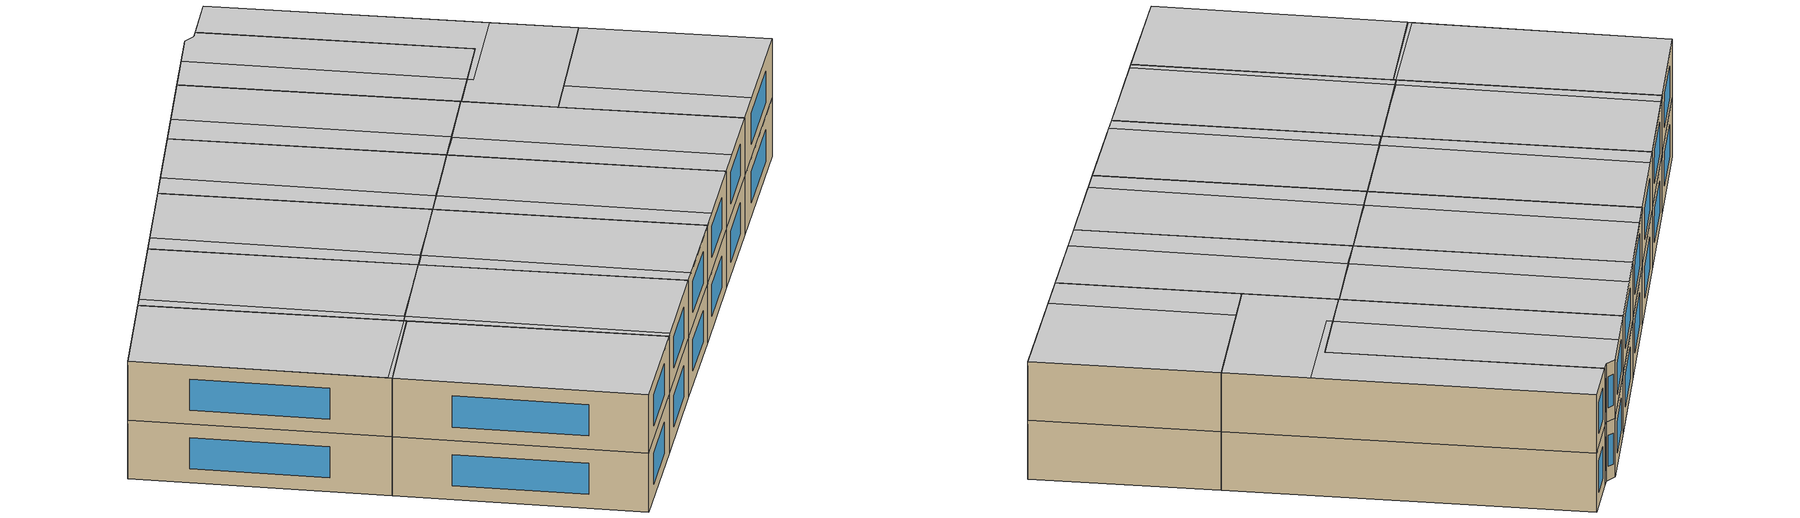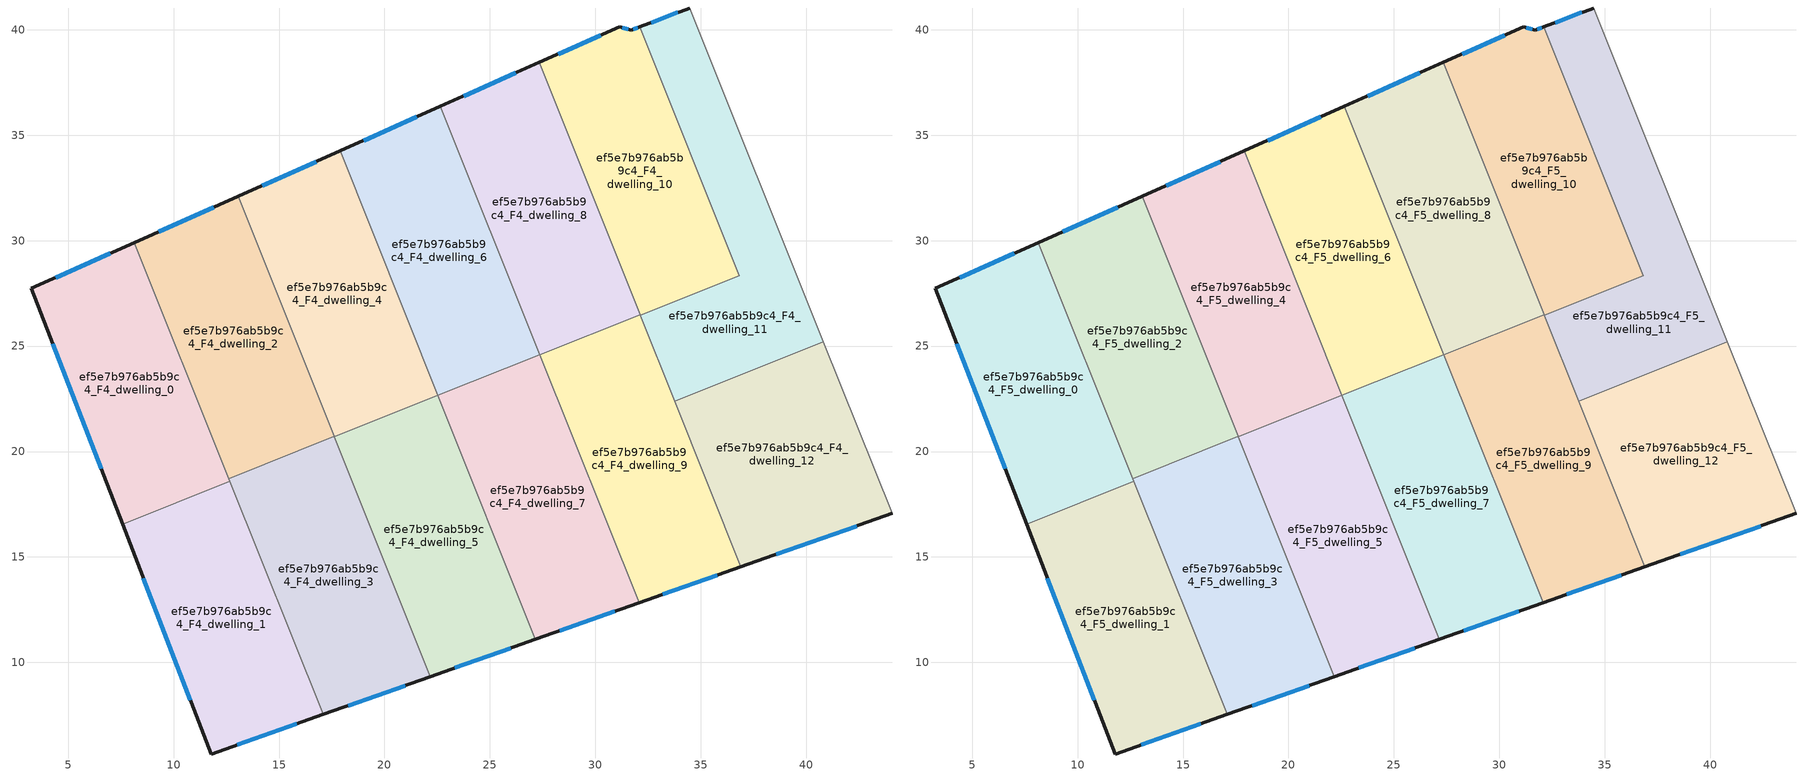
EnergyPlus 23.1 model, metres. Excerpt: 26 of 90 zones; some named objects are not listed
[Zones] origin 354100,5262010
ef5e7b976ab5b9c4_F4_dwelling_0
 floor to ef5e7b976ab5b9c4_F3_dwelling_0 (EU_floor_Construction): 8.14,29.91 12.67,18.58 7.58,16.55 3.26,27.74 z12
 wall outside (EU_wall_Construction): 8.14,29.91 3.26,27.74 7.58,16.55 z12:15
 wall to ef5e7b976ab5b9c4_F4_dwelling_1 (EU_wall_Construction): 7.58,16.55 12.67,18.58 z12:15
 wall to ef5e7b976ab5b9c4_F4_dwelling_2 (EU_wall_Construction): 12.62,18.72 8.14,29.91 z12:15
 wall to ef5e7b976ab5b9c4_F4_dwelling_3 (EU_wall_Construction): 12.67,18.58 12.62,18.72 z12:15
 window (EU_Window_Construction): 4.28,25.11 6.57,19.18 / 6.99,29.4 4.41,28.25 z12.7:14.3
ef5e7b976ab5b9c4_F4_dwelling_1
 floor to ef5e7b976ab5b9c4_F3_dwelling_1 (EU_floor_Construction): 12.67,18.58 17.09,7.53 11.78,5.66 7.58,16.55 z12
 wall outside (EU_wall_Construction): 7.58,16.55 11.78,5.66 17.09,7.53 z12:15
 wall to ef5e7b976ab5b9c4_F4_dwelling_3 (EU_wall_Construction): 17.09,7.53 12.67,18.58 z12:15
 window (EU_Window_Construction): 8.57,13.99 10.8,8.21 / 13.03,6.1 15.84,7.09 z12.7:14.3
ef5e7b976ab5b9c4_F4_dwelling_10
 floor to ef5e7b976ab5b9c4_F3_dwelling_10 (EU_floor_Construction): 32.1,40.13 36.82,28.34 32.13,26.46 27.34,38.45 31.15,40.15 31.69,39.98 z12
 wall outside (EU_wall_Construction): 32.1,40.13 31.69,39.98 31.15,40.15 27.34,38.45 z12:15
 wall to ef5e7b976ab5b9c4_F4_dwelling_11 (EU_wall_Construction): 32.13,26.46 36.82,28.34 32.1,40.13 z12:15
 wall to ef5e7b976ab5b9c4_F4_dwelling_8 (EU_wall_Construction): 27.34,38.45 32.12,26.49 z12:15
 wall to ef5e7b976ab5b9c4_F4_dwelling_9 (EU_wall_Construction): 32.12,26.49 32.13,26.46 z12:15
 window (EU_Window_Construction): 30.26,39.75 28.23,38.85 / 31.57,40.02 31.28,40.11 / 32.01,40.1 31.79,40.01 z12.7:14.3
ef5e7b976ab5b9c4_F4_dwelling_11
 floor to ef5e7b976ab5b9c4_F3_dwelling_11 (EU_floor_Construction): 34.47,41.03 40.81,25.21 33.76,22.39 32.13,26.46 36.82,28.34 32.1,40.13 z12
 wall outside (EU_wall_Construction): 34.47,41.03 32.1,40.13 z12:15
 wall adiabatic (EU_wall_Construction): 40.81,25.21 34.47,41.03 z12:15
 wall to ef5e7b976ab5b9c4_F4_dwelling_12 (EU_wall_Construction): 33.76,22.39 40.81,25.21 z12:15
 wall to ef5e7b976ab5b9c4_F4_dwelling_9 (EU_wall_Construction): 32.13,26.46 33.76,22.39 z12:15
 window (EU_Window_Construction): 33.91,40.82 32.66,40.34 z12.7:14.3
ef5e7b976ab5b9c4_F4_dwelling_12
 floor to ef5e7b976ab5b9c4_F3_dwelling_12 (EU_floor_Construction): 40.81,25.21 44.07,17.06 36.9,14.53 33.76,22.39 z12
 wall outside (EU_wall_Construction): 36.9,14.53 44.07,17.06 z12:15
 wall adiabatic (EU_wall_Construction): 44.07,17.06 40.81,25.21 z12:15
 wall to ef5e7b976ab5b9c4_F4_dwelling_9 (EU_wall_Construction): 33.76,22.39 36.9,14.53 z12:15
 window (EU_Window_Construction): 38.59,15.13 42.39,16.47 z12.7:14.3
ef5e7b976ab5b9c4_F4_dwelling_2
 floor to ef5e7b976ab5b9c4_F3_dwelling_2 (EU_floor_Construction): 13.06,32.1 17.61,20.72 12.62,18.72 8.14,29.91 z12
 wall outside (EU_wall_Construction): 13.06,32.1 8.14,29.91 z12:15
 wall to ef5e7b976ab5b9c4_F4_dwelling_3 (EU_wall_Construction): 12.62,18.72 17.61,20.72 z12:15
 wall to ef5e7b976ab5b9c4_F4_dwelling_4 (EU_wall_Construction): 17.61,20.72 13.06,32.1 z12:15
 window (EU_Window_Construction): 11.9,31.59 9.29,30.43 z12.7:14.3
ef5e7b976ab5b9c4_F4_dwelling_3
 floor to ef5e7b976ab5b9c4_F3_dwelling_3 (EU_floor_Construction): 17.61,20.72 22.17,9.33 17.09,7.53 12.62,18.72 z12
 wall outside (EU_wall_Construction): 17.09,7.53 22.17,9.33 z12:15
 wall to ef5e7b976ab5b9c4_F4_dwelling_5 (EU_wall_Construction): 22.17,9.33 17.62,20.71 z12:15
 window (EU_Window_Construction): 18.28,7.95 20.98,8.91 z12.7:14.3
ef5e7b976ab5b9c4_F4_dwelling_4
 floor to ef5e7b976ab5b9c4_F3_dwelling_4 (EU_floor_Construction): 17.9,34.25 22.53,22.67 17.61,20.71 13.06,32.1 z12
 wall outside (EU_wall_Construction): 17.9,34.25 13.06,32.1 z12:15
 wall to ef5e7b976ab5b9c4_F4_dwelling_5 (EU_wall_Construction): 17.61,20.71 22.53,22.67 z12:15
 wall to ef5e7b976ab5b9c4_F4_dwelling_6 (EU_wall_Construction): 22.53,22.67 17.9,34.25 z12:15
 window (EU_Window_Construction): 16.76,33.75 14.19,32.61 z12.7:14.3
ef5e7b976ab5b9c4_F4_dwelling_5
 floor to ef5e7b976ab5b9c4_F3_dwelling_5 (EU_floor_Construction): 22.53,22.67 27.16,11.09 22.17,9.33 17.61,20.71 z12
 wall outside (EU_wall_Construction): 22.17,9.33 27.16,11.09 z12:15
 wall to ef5e7b976ab5b9c4_F4_dwelling_7 (EU_wall_Construction): 27.16,11.09 22.53,22.67 z12:15
 window (EU_Window_Construction): 23.34,9.74 25.99,10.68 z12.7:14.3
ef5e7b976ab5b9c4_F4_dwelling_6
 floor to ef5e7b976ab5b9c4_F3_dwelling_6 (EU_floor_Construction): 22.65,36.37 27.36,24.6 22.53,22.67 17.9,34.25 z12
 wall outside (EU_wall_Construction): 22.65,36.37 17.9,34.25 z12:15
 wall to ef5e7b976ab5b9c4_F4_dwelling_7 (EU_wall_Construction): 22.53,22.67 27.36,24.6 z12:15
 wall to ef5e7b976ab5b9c4_F4_dwelling_8 (EU_wall_Construction): 27.36,24.6 22.65,36.37 z12:15
 window (EU_Window_Construction): 21.54,35.87 19.01,34.75 z12.7:14.3
ef5e7b976ab5b9c4_F4_dwelling_7
 floor to ef5e7b976ab5b9c4_F3_dwelling_7 (EU_floor_Construction): 27.36,24.6 32.07,12.83 27.16,11.09 22.53,22.67 z12
 wall outside (EU_wall_Construction): 27.16,11.09 32.07,12.83 z12:15
 wall to ef5e7b976ab5b9c4_F4_dwelling_9 (EU_wall_Construction): 32.07,12.83 27.36,24.59 z12:15
 window (EU_Window_Construction): 28.31,11.5 30.92,12.42 z12.7:14.3
ef5e7b976ab5b9c4_F4_dwelling_8
 floor to ef5e7b976ab5b9c4_F3_dwelling_8 (EU_floor_Construction): 27.34,38.45 32.12,26.49 27.36,24.59 22.65,36.37 z12
 wall outside (EU_wall_Construction): 27.34,38.45 22.65,36.37 z12:15
 wall to ef5e7b976ab5b9c4_F4_dwelling_9 (EU_wall_Construction): 27.36,24.59 32.12,26.49 z12:15
 window (EU_Window_Construction): 26.24,37.96 23.75,36.86 z12.7:14.3
ef5e7b976ab5b9c4_F4_dwelling_9
 floor to ef5e7b976ab5b9c4_F3_dwelling_9 (EU_floor_Construction): 32.12,26.49 36.9,14.53 32.07,12.83 27.36,24.59 z12
 wall outside (EU_wall_Construction): 32.07,12.83 36.9,14.53 z12:15
 window (EU_Window_Construction): 33.21,13.23 35.77,14.13 z12.7:14.3
ef5e7b976ab5b9c4_F5_dwelling_0
 floor to ef5e7b976ab5b9c4_F4_dwelling_0 (EU_floor_Construction): 8.14,29.91 12.67,18.58 7.58,16.55 3.26,27.74 z15
 wall outside (EU_wall_Construction): 8.14,29.91 3.26,27.74 7.58,16.55 z15:18
 wall to ef5e7b976ab5b9c4_F5_dwelling_1 (EU_wall_Construction): 7.58,16.55 12.67,18.58 z15:18
 wall to ef5e7b976ab5b9c4_F5_dwelling_2 (EU_wall_Construction): 12.62,18.72 8.14,29.91 z15:18
 wall to ef5e7b976ab5b9c4_F5_dwelling_3 (EU_wall_Construction): 12.67,18.58 12.62,18.72 z15:18
 window (EU_Window_Construction): 4.28,25.11 6.57,19.18 / 6.99,29.4 4.41,28.25 z15.7:17.3
 ceiling to ef5e7b976ab5b9c4_F6_dwelling_0 (EU_floor_Construction): 12.62,18.7 8.14,29.91 3.26,27.74 7.51,16.73 z18
 ceiling to ef5e7b976ab5b9c4_F6_dwelling_1 (EU_floor_Construction): 12.67,18.58 12.62,18.7 7.51,16.73 7.58,16.55 z18
ef5e7b976ab5b9c4_F5_dwelling_1
 floor to ef5e7b976ab5b9c4_F4_dwelling_1 (EU_floor_Construction): 12.67,18.58 17.09,7.53 11.78,5.66 7.58,16.55 z15
 wall outside (EU_wall_Construction): 7.58,16.55 11.78,5.66 17.09,7.53 z15:18
 wall to ef5e7b976ab5b9c4_F5_dwelling_3 (EU_wall_Construction): 17.09,7.53 12.67,18.58 z15:18
 window (EU_Window_Construction): 8.57,13.99 10.8,8.21 / 13.03,6.1 15.84,7.09 z15.7:17.3
 ceiling to ef5e7b976ab5b9c4_F6_dwelling_1 (EU_floor_Construction): 17.09,7.53 12.67,18.58 7.58,16.55 11.78,5.66 z18
ef5e7b976ab5b9c4_F5_dwelling_10
 floor to ef5e7b976ab5b9c4_F4_dwelling_10 (EU_floor_Construction): 32.1,40.13 36.82,28.34 32.13,26.46 27.34,38.45 31.15,40.15 31.69,39.98 z15
 wall outside (EU_wall_Construction): 32.1,40.13 31.69,39.98 31.15,40.15 27.34,38.45 z15:18
 wall to ef5e7b976ab5b9c4_F5_dwelling_11 (EU_wall_Construction): 32.13,26.46 36.82,28.34 32.1,40.13 z15:18
 wall to ef5e7b976ab5b9c4_F5_dwelling_8 (EU_wall_Construction): 27.34,38.45 32.12,26.49 z15:18
 wall to ef5e7b976ab5b9c4_F5_dwelling_9 (EU_wall_Construction): 32.12,26.49 32.13,26.46 z15:18
 window (EU_Window_Construction): 30.26,39.75 28.23,38.85 / 31.57,40.02 31.28,40.11 / 32.01,40.1 31.79,40.01 z15.7:17.3
 ceiling to ef5e7b976ab5b9c4_F6_dwelling_10 (EU_floor_Construction): 36.82,28.34 32.1,40.13 31.69,39.98 31.15,40.15 29.41,39.37 34.09,27.25 z18
 ceiling to ef5e7b976ab5b9c4_F6_dwelling_8 (EU_floor_Construction): 34.09,27.25 29.41,39.37 27.34,38.45 32.12,26.49 z18
 ceiling to ef5e7b976ab5b9c4_F6_dwelling_9 (EU_floor_Construction): 34.09,27.25 32.12,26.49 32.13,26.46 z18
ef5e7b976ab5b9c4_F5_dwelling_11
 floor to ef5e7b976ab5b9c4_F4_dwelling_11 (EU_floor_Construction): 34.47,41.03 40.81,25.21 33.76,22.39 32.13,26.46 36.82,28.34 32.1,40.13 z15
 wall outside (EU_wall_Construction): 34.47,41.03 32.1,40.13 z15:18
 wall adiabatic (EU_wall_Construction): 40.81,25.21 34.47,41.03 z15:18
 wall to ef5e7b976ab5b9c4_F5_dwelling_12 (EU_wall_Construction): 33.76,22.39 40.81,25.21 z15:18
 wall to ef5e7b976ab5b9c4_F5_dwelling_9 (EU_wall_Construction): 32.13,26.46 33.76,22.39 z15:18
 window (EU_Window_Construction): 33.91,40.82 32.66,40.34 z15.7:17.3
 ceiling to ef5e7b976ab5b9c4_F6_dwelling_10 (EU_floor_Construction): 39.3,28.97 34.47,41.03 32.1,40.13 36.82,28.34 34.09,27.25 34.19,27 z18
 ceiling adiabatic (EU_roof_Construction): 40.81,25.21 39.3,28.97 34.19,27 34.09,27.25 32.13,26.46 33.76,22.39 z18
ef5e7b976ab5b9c4_F5_dwelling_12
 floor to ef5e7b976ab5b9c4_F4_dwelling_12 (EU_floor_Construction): 40.81,25.21 44.07,17.06 36.9,14.53 33.76,22.39 z15
 wall outside (EU_wall_Construction): 36.9,14.53 44.07,17.06 z15:18
 wall adiabatic (EU_wall_Construction): 44.07,17.06 40.81,25.21 z15:18
 wall to ef5e7b976ab5b9c4_F5_dwelling_9 (EU_wall_Construction): 33.76,22.39 36.9,14.53 z15:18
 window (EU_Window_Construction): 38.59,15.13 42.39,16.47 z15.7:17.3
 ceiling adiabatic (EU_roof_Construction): 38.74,15.18 35.67,23.15 33.76,22.39 36.9,14.53 z18
 ceiling to ef5e7b976ab5b9c4_F6_dwelling_11 (EU_floor_Construction): 44.07,17.06 40.81,25.21 35.67,23.15 38.74,15.18 z18
ef5e7b976ab5b9c4_F5_dwelling_2
 floor to ef5e7b976ab5b9c4_F4_dwelling_2 (EU_floor_Construction): 13.06,32.1 17.61,20.72 12.62,18.72 8.14,29.91 z15
 wall outside (EU_wall_Construction): 13.06,32.1 8.14,29.91 z15:18
 wall to ef5e7b976ab5b9c4_F5_dwelling_3 (EU_wall_Construction): 12.62,18.72 17.61,20.72 z15:18
 wall to ef5e7b976ab5b9c4_F5_dwelling_4 (EU_wall_Construction): 17.61,20.72 13.06,32.1 z15:18
 window (EU_Window_Construction): 11.9,31.59 9.29,30.43 z15.7:17.3
 ceiling to ef5e7b976ab5b9c4_F6_dwelling_2 (EU_floor_Construction): 17.61,20.72 13.06,32.1 8.69,30.16 13.02,18.92 16.16,20.14 z18
 ceiling to ef5e7b976ab5b9c4_F6_dwelling_0 (EU_floor_Construction): 13.04,18.89 13.02,18.92 8.69,30.16 8.14,29.91 12.62,18.72 z18
 ceiling to ef5e7b976ab5b9c4_F6_dwelling_3 (EU_floor_Construction): 16.16,20.14 13.02,18.92 13.04,18.89 z18
ef5e7b976ab5b9c4_F5_dwelling_3
 floor to ef5e7b976ab5b9c4_F4_dwelling_3 (EU_floor_Construction): 17.61,20.72 22.17,9.33 17.09,7.53 12.62,18.72 z15
 wall outside (EU_wall_Construction): 17.09,7.53 22.17,9.33 z15:18
 wall to ef5e7b976ab5b9c4_F5_dwelling_5 (EU_wall_Construction): 22.17,9.33 17.62,20.71 z15:18
 window (EU_Window_Construction): 18.28,7.95 20.98,8.91 z15.7:17.3
 ceiling to ef5e7b976ab5b9c4_F6_dwelling_3 (EU_floor_Construction): 22.17,9.33 17.62,20.7 16.16,20.14 13.04,18.89 17.38,7.63 z18
 ceiling to ef5e7b976ab5b9c4_F6_dwelling_1 (EU_floor_Construction): 17.38,7.63 13.04,18.86 12.62,18.7 17.09,7.53 z18
 roof outside (EU_roof_Construction): 17.62,20.7 17.61,20.72 12.62,18.72 12.62,18.7 13.04,18.86 13.04,18.89 16.16,20.14 z18
ef5e7b976ab5b9c4_F5_dwelling_4
 floor to ef5e7b976ab5b9c4_F4_dwelling_4 (EU_floor_Construction): 17.9,34.25 22.53,22.67 17.61,20.71 13.06,32.1 z15
 wall outside (EU_wall_Construction): 17.9,34.25 13.06,32.1 z15:18
 wall to ef5e7b976ab5b9c4_F5_dwelling_5 (EU_wall_Construction): 17.61,20.71 22.53,22.67 z15:18
 wall to ef5e7b976ab5b9c4_F5_dwelling_6 (EU_wall_Construction): 22.53,22.67 17.9,34.25 z15:18
 window (EU_Window_Construction): 16.76,33.75 14.19,32.61 z15.7:17.3
 ceiling to ef5e7b976ab5b9c4_F6_dwelling_4 (EU_floor_Construction): 22.53,22.67 17.9,34.25 14.01,32.52 18.43,21.08 21.36,22.21 z18
 ceiling to ef5e7b976ab5b9c4_F6_dwelling_2 (EU_floor_Construction): 18.44,21.04 14.01,32.52 13.06,32.1 17.61,20.72 z18
 ceiling to ef5e7b976ab5b9c4_F6_dwelling_5 (EU_floor_Construction): 21.36,22.21 18.43,21.08 18.44,21.04 z18
ef5e7b976ab5b9c4_F5_dwelling_5
 floor to ef5e7b976ab5b9c4_F4_dwelling_5 (EU_floor_Construction): 22.53,22.67 27.16,11.09 22.17,9.33 17.61,20.71 z15
 wall outside (EU_wall_Construction): 22.17,9.33 27.16,11.09 z15:18
 wall to ef5e7b976ab5b9c4_F5_dwelling_7 (EU_wall_Construction): 27.16,11.09 22.53,22.67 z15:18
 window (EU_Window_Construction): 23.34,9.74 25.99,10.68 z15.7:17.3
 ceiling to ef5e7b976ab5b9c4_F6_dwelling_5 (EU_floor_Construction): 27.16,11.09 22.53,22.66 21.36,22.21 18.44,21.04 22.86,9.57 z18
 ceiling to ef5e7b976ab5b9c4_F6_dwelling_2 (EU_floor_Construction): 18.45,21.02 18.44,21.04 17.61,20.71 17.62,20.7 z18
 ceiling adiabatic (EU_roof_Construction): 22.86,9.57 18.45,21.02 17.62,20.7 22.17,9.33 z18
ef5e7b976ab5b9c4_F5_dwelling_6
 floor to ef5e7b976ab5b9c4_F4_dwelling_6 (EU_floor_Construction): 22.65,36.37 27.36,24.6 22.53,22.67 17.9,34.25 z15
 wall outside (EU_wall_Construction): 22.65,36.37 17.9,34.25 z15:18
 wall to ef5e7b976ab5b9c4_F5_dwelling_7 (EU_wall_Construction): 22.53,22.67 27.36,24.6 z15:18
 wall to ef5e7b976ab5b9c4_F5_dwelling_8 (EU_wall_Construction): 27.36,24.6 22.65,36.37 z15:18
 window (EU_Window_Construction): 21.54,35.87 19.01,34.75 z15.7:17.3
 ceiling to ef5e7b976ab5b9c4_F6_dwelling_6 (EU_floor_Construction): 26.64,24.31 27.36,24.6 22.65,36.37 19.23,34.85 23.73,23.19 z18
 ceiling to ef5e7b976ab5b9c4_F6_dwelling_4 (EU_floor_Construction): 23.75,23.15 19.23,34.85 17.9,34.25 22.53,22.67 z18
 ceiling to ef5e7b976ab5b9c4_F6_dwelling_7 (EU_floor_Construction): 26.64,24.31 23.73,23.19 23.75,23.15 z18
ef5e7b976ab5b9c4_F5_dwelling_7
 floor to ef5e7b976ab5b9c4_F4_dwelling_7 (EU_floor_Construction): 27.36,24.6 32.07,12.83 27.16,11.09 22.53,22.67 z15
 wall outside (EU_wall_Construction): 27.16,11.09 32.07,12.83 z15:18
 wall to ef5e7b976ab5b9c4_F5_dwelling_9 (EU_wall_Construction): 32.07,12.83 27.36,24.59 z15:18
 window (EU_Window_Construction): 28.31,11.5 30.92,12.42 z15.7:17.3
 ceiling to ef5e7b976ab5b9c4_F6_dwelling_7 (EU_floor_Construction): 32.07,12.83 27.36,24.59 26.64,24.31 23.74,23.15 28.25,11.48 z18
 ceiling to ef5e7b976ab5b9c4_F6_dwelling_5 (EU_floor_Construction): 28.25,11.48 23.75,23.13 22.53,22.66 27.16,11.09 z18
 ceiling to ef5e7b976ab5b9c4_F6_dwelling_4 (EU_floor_Construction): 23.75,23.13 23.74,23.15 22.53,22.66 z18
ef5e7b976ab5b9c4_F5_dwelling_8
 floor to ef5e7b976ab5b9c4_F4_dwelling_8 (EU_floor_Construction): 27.34,38.45 32.12,26.49 27.36,24.59 22.65,36.37 z15
 wall outside (EU_wall_Construction): 27.34,38.45 22.65,36.37 z15:18
 wall to ef5e7b976ab5b9c4_F5_dwelling_9 (EU_wall_Construction): 27.36,24.59 32.12,26.49 z15:18
 window (EU_Window_Construction): 26.24,37.96 23.75,36.86 z15.7:17.3
 ceiling to ef5e7b976ab5b9c4_F6_dwelling_8 (EU_floor_Construction): 31.76,26.35 32.12,26.49 27.34,38.45 24.36,37.13 28.94,25.26 z18
 ceiling to ef5e7b976ab5b9c4_F6_dwelling_6 (EU_floor_Construction): 28.96,25.23 28.94,25.26 24.36,37.13 22.65,36.37 27.36,24.6 z18
 ceiling to ef5e7b976ab5b9c4_F6_dwelling_9 (EU_floor_Construction): 31.76,26.35 28.94,25.26 28.96,25.23 z18
ef5e7b976ab5b9c4_F5_dwelling_9
 floor to ef5e7b976ab5b9c4_F4_dwelling_9 (EU_floor_Construction): 32.12,26.49 36.9,14.53 32.07,12.83 27.36,24.59 z15
 wall outside (EU_wall_Construction): 32.07,12.83 36.9,14.53 z15:18
 window (EU_Window_Construction): 33.21,13.23 35.77,14.13 z15.7:17.3
 ceiling to ef5e7b976ab5b9c4_F6_dwelling_9 (EU_floor_Construction): 36.9,14.53 32.12,26.49 31.76,26.35 28.96,25.23 33.54,13.35 z18
 ceiling to ef5e7b976ab5b9c4_F6_dwelling_6 (EU_floor_Construction): 28.96,25.21 28.96,25.23 27.36,24.59 z18
 ceiling adiabatic (EU_roof_Construction): 33.54,13.35 28.96,25.21 27.36,24.59 32.07,12.83 z18
[Building]
EU S2 Campaign: North Axis=0; Terrain=City; Solar Distribution=FullExterior
[Site:Location]
Budapest.Ferenc.Liszt.Intl.AP: Latitude=47.437; Longitude=19.256; Time Zone=1; Elevation=185
[SizingPeriod:WeatherFileDays]
AnnualSizingPeriod: Begin Month=1; Begin Day of Month=1; End Month=12; End Day of Month=31; Day of Week for Start Day=Monday; Use Weather File Daylight Saving Period=No; Use Weather File Rain and Snow Indicators=No
[MATERIAL]
EU_InternalMass_Material: Roughness=MediumRough; Thickness=0.1; Conductivity=1; Density=1800; Specific Heat=900; Thermal Absorptance=0.9; Solar Absorptance=0.7; Visible Absorptance=0.7
[MATERIAL:NOMASS] Roughness=MediumRough; Thermal Absorptance=0.9; Solar Absorptance=0.7; Visible Absorptance=0.7
Name | Thermal Resistance
EU_wall_NoMass | 0.832559
EU_roof_NoMass | 1.39638
EU_floor_NoMass | 0.872794
[WINDOWMATERIAL:SIMPLEGLAZINGSYSTEM]
EU_Window_SimpleGlazing: UFactor=2.79869; Solar Heat Gain Coefficient=0.75; Visible Transmittance=0.75
[CONSTRUCTION]
EU_wall_Construction: EU_wall_NoMass
EU_roof_Construction: EU_roof_NoMass
EU_floor_Construction: EU_floor_NoMass
EU_Window_Construction: EU_Window_SimpleGlazing
EU_InternalMass_Construction: EU_InternalMass_Material
[ZONE] Type=1; Multiplier=1; Ceiling Height=autocalculate; Floor Area=autocalculate; Part of Total Floor Area=Yes
Name | Volume
ef5e7b976ab5b9c4_F4_dwelling_0; ef5e7b976ab5b9c4_F5_dwelling_0; ef5e7b976ab5b9c4_F4_dwelling_2; ef5e7b976ab5b9c4_F5_dwelling_2; ef5e7b976ab5b9c4_F4_dwelling_7; ef5e7b976ab5b9c4_F5_dwelling_7 | 196.302
ef5e7b976ab5b9c4_F4_dwelling_1; ef5e7b976ab5b9c4_F5_dwelling_1 | 196.3
ef5e7b976ab5b9c4_F4_dwelling_10; ef5e7b976ab5b9c4_F5_dwelling_10 | 196.299
ef5e7b976ab5b9c4_F4_dwelling_11; ef5e7b976ab5b9c4_F5_dwelling_11 | 196.294
ef5e7b976ab5b9c4_F4_dwelling_12; ef5e7b976ab5b9c4_F5_dwelling_12 | 196.29
ef5e7b976ab5b9c4_F4_dwelling_3; ef5e7b976ab5b9c4_F5_dwelling_3 | 196.288
ef5e7b976ab5b9c4_F4_dwelling_4; ef5e7b976ab5b9c4_F5_dwelling_4 | 196.297
ef5e7b976ab5b9c4_F4_dwelling_5; ef5e7b976ab5b9c4_F5_dwelling_5 | 196.296
ef5e7b976ab5b9c4_F4_dwelling_6; ef5e7b976ab5b9c4_F5_dwelling_6 | 196.287
ef5e7b976ab5b9c4_F4_dwelling_8; ef5e7b976ab5b9c4_F5_dwelling_8 | 196.284
ef5e7b976ab5b9c4_F4_dwelling_9; ef5e7b976ab5b9c4_F5_dwelling_9 | 196.292
[INTERNALMASS] Construction=EU_InternalMass_Construction
Name | Zone or ZoneList | Surface Area
ef5e7b976ab5b9c4_F4_dwelling_0_EU_InternalMass | ef5e7b976ab5b9c4_F4_dwelling_0 | 65.4345
ef5e7b976ab5b9c4_F4_dwelling_1_EU_InternalMass | ef5e7b976ab5b9c4_F4_dwelling_1 | 65.4352
ef5e7b976ab5b9c4_F4_dwelling_2_EU_InternalMass | ef5e7b976ab5b9c4_F4_dwelling_2 | 65.4347
ef5e7b976ab5b9c4_F4_dwelling_3_EU_InternalMass | ef5e7b976ab5b9c4_F4_dwelling_3 | 65.4309
ef5e7b976ab5b9c4_F4_dwelling_4_EU_InternalMass | ef5e7b976ab5b9c4_F4_dwelling_4 | 65.4304
ef5e7b976ab5b9c4_F4_dwelling_5_EU_InternalMass | ef5e7b976ab5b9c4_F4_dwelling_5 | 65.4321
ef5e7b976ab5b9c4_F4_dwelling_6_EU_InternalMass | ef5e7b976ab5b9c4_F4_dwelling_6 | 65.4291
ef5e7b976ab5b9c4_F4_dwelling_7_EU_InternalMass | ef5e7b976ab5b9c4_F4_dwelling_7 | 65.4338
ef5e7b976ab5b9c4_F4_dwelling_8_EU_InternalMass | ef5e7b976ab5b9c4_F4_dwelling_8 | 65.4276
ef5e7b976ab5b9c4_F4_dwelling_9_EU_InternalMass | ef5e7b976ab5b9c4_F4_dwelling_9 | 65.4308
ef5e7b976ab5b9c4_F4_dwelling_10_EU_InternalMass | ef5e7b976ab5b9c4_F4_dwelling_10 | 65.4327
ef5e7b976ab5b9c4_F4_dwelling_11_EU_InternalMass | ef5e7b976ab5b9c4_F4_dwelling_11 | 65.4311
ef5e7b976ab5b9c4_F4_dwelling_12_EU_InternalMass | ef5e7b976ab5b9c4_F4_dwelling_12 | 65.4297
ef5e7b976ab5b9c4_F5_dwelling_0_EU_InternalMass | ef5e7b976ab5b9c4_F5_dwelling_0 | 65.4345
ef5e7b976ab5b9c4_F5_dwelling_1_EU_InternalMass | ef5e7b976ab5b9c4_F5_dwelling_1 | 65.4352
ef5e7b976ab5b9c4_F5_dwelling_2_EU_InternalMass | ef5e7b976ab5b9c4_F5_dwelling_2 | 65.4347
ef5e7b976ab5b9c4_F5_dwelling_3_EU_InternalMass | ef5e7b976ab5b9c4_F5_dwelling_3 | 65.4309
ef5e7b976ab5b9c4_F5_dwelling_4_EU_InternalMass | ef5e7b976ab5b9c4_F5_dwelling_4 | 65.4304
ef5e7b976ab5b9c4_F5_dwelling_5_EU_InternalMass | ef5e7b976ab5b9c4_F5_dwelling_5 | 65.4321
ef5e7b976ab5b9c4_F5_dwelling_6_EU_InternalMass | ef5e7b976ab5b9c4_F5_dwelling_6 | 65.4291
ef5e7b976ab5b9c4_F5_dwelling_7_EU_InternalMass | ef5e7b976ab5b9c4_F5_dwelling_7 | 65.4338
ef5e7b976ab5b9c4_F5_dwelling_8_EU_InternalMass | ef5e7b976ab5b9c4_F5_dwelling_8 | 65.4276
ef5e7b976ab5b9c4_F5_dwelling_9_EU_InternalMass | ef5e7b976ab5b9c4_F5_dwelling_9 | 65.4308
ef5e7b976ab5b9c4_F5_dwelling_10_EU_InternalMass | ef5e7b976ab5b9c4_F5_dwelling_10 | 65.4327
ef5e7b976ab5b9c4_F5_dwelling_11_EU_InternalMass | ef5e7b976ab5b9c4_F5_dwelling_11 | 65.4311
ef5e7b976ab5b9c4_F5_dwelling_12_EU_InternalMass | ef5e7b976ab5b9c4_F5_dwelling_12 | 65.4297
[OTHEREQUIPMENT] Fuel Type=Electricity; Design Level Calculation Method=Watts/Area; Power per Zone Floor Area=1; Fraction Latent=0; Fraction Radiant=0; Fraction Lost=0; Carbon Dioxide Generation Rate=0; EndUse Subcategory=EU_Step8_InternalGains
Name | Zone or ZoneList or Space or SpaceList | Schedule
EU_Step8_InternalGain_ef5e7b976ab5b9c4_F4_dwelling_0_f000 | ef5e7b976ab5b9c4_F4_dwelling_0 | EU_Step8_GainSchedule_ef5e7b976ab5b9c4_F4_dwelling_0_f000
EU_Step8_InternalGain_ef5e7b976ab5b9c4_F4_dwelling_1_f000 | ef5e7b976ab5b9c4_F4_dwelling_1 | EU_Step8_GainSchedule_ef5e7b976ab5b9c4_F4_dwelling_1_f000
EU_Step8_InternalGain_ef5e7b976ab5b9c4_F4_dwelling_2_f000 | ef5e7b976ab5b9c4_F4_dwelling_2 | EU_Step8_GainSchedule_ef5e7b976ab5b9c4_F4_dwelling_2_f000
EU_Step8_InternalGain_ef5e7b976ab5b9c4_F4_dwelling_3_f000 | ef5e7b976ab5b9c4_F4_dwelling_3 | EU_Step8_GainSchedule_ef5e7b976ab5b9c4_F4_dwelling_3_f000
EU_Step8_InternalGain_ef5e7b976ab5b9c4_F4_dwelling_4_f000 | ef5e7b976ab5b9c4_F4_dwelling_4 | EU_Step8_GainSchedule_ef5e7b976ab5b9c4_F4_dwelling_4_f000
EU_Step8_InternalGain_ef5e7b976ab5b9c4_F4_dwelling_5_f000 | ef5e7b976ab5b9c4_F4_dwelling_5 | EU_Step8_GainSchedule_ef5e7b976ab5b9c4_F4_dwelling_5_f000
EU_Step8_InternalGain_ef5e7b976ab5b9c4_F4_dwelling_6_f000 | ef5e7b976ab5b9c4_F4_dwelling_6 | EU_Step8_GainSchedule_ef5e7b976ab5b9c4_F4_dwelling_6_f000
EU_Step8_InternalGain_ef5e7b976ab5b9c4_F4_dwelling_7_f000 | ef5e7b976ab5b9c4_F4_dwelling_7 | EU_Step8_GainSchedule_ef5e7b976ab5b9c4_F4_dwelling_7_f000
EU_Step8_InternalGain_ef5e7b976ab5b9c4_F4_dwelling_8_f000 | ef5e7b976ab5b9c4_F4_dwelling_8 | EU_Step8_GainSchedule_ef5e7b976ab5b9c4_F4_dwelling_8_f000
EU_Step8_InternalGain_ef5e7b976ab5b9c4_F4_dwelling_9_f000 | ef5e7b976ab5b9c4_F4_dwelling_9 | EU_Step8_GainSchedule_ef5e7b976ab5b9c4_F4_dwelling_9_f000
EU_Step8_InternalGain_ef5e7b976ab5b9c4_F4_dwelling_10_f000 | ef5e7b976ab5b9c4_F4_dwelling_10 | EU_Step8_GainSchedule_ef5e7b976ab5b9c4_F4_dwelling_10_f000
EU_Step8_InternalGain_ef5e7b976ab5b9c4_F4_dwelling_11_f000 | ef5e7b976ab5b9c4_F4_dwelling_11 | EU_Step8_GainSchedule_ef5e7b976ab5b9c4_F4_dwelling_11_f000
EU_Step8_InternalGain_ef5e7b976ab5b9c4_F4_dwelling_12_f000 | ef5e7b976ab5b9c4_F4_dwelling_12 | EU_Step8_GainSchedule_ef5e7b976ab5b9c4_F4_dwelling_12_f000
EU_Step8_InternalGain_ef5e7b976ab5b9c4_F5_dwelling_0_f000 | ef5e7b976ab5b9c4_F5_dwelling_0 | EU_Step8_GainSchedule_ef5e7b976ab5b9c4_F5_dwelling_0_f000
EU_Step8_InternalGain_ef5e7b976ab5b9c4_F5_dwelling_1_f000 | ef5e7b976ab5b9c4_F5_dwelling_1 | EU_Step8_GainSchedule_ef5e7b976ab5b9c4_F5_dwelling_1_f000
EU_Step8_InternalGain_ef5e7b976ab5b9c4_F5_dwelling_2_f000 | ef5e7b976ab5b9c4_F5_dwelling_2 | EU_Step8_GainSchedule_ef5e7b976ab5b9c4_F5_dwelling_2_f000
EU_Step8_InternalGain_ef5e7b976ab5b9c4_F5_dwelling_3_f000 | ef5e7b976ab5b9c4_F5_dwelling_3 | EU_Step8_GainSchedule_ef5e7b976ab5b9c4_F5_dwelling_3_f000
EU_Step8_InternalGain_ef5e7b976ab5b9c4_F5_dwelling_4_f000 | ef5e7b976ab5b9c4_F5_dwelling_4 | EU_Step8_GainSchedule_ef5e7b976ab5b9c4_F5_dwelling_4_f000
EU_Step8_InternalGain_ef5e7b976ab5b9c4_F5_dwelling_5_f000 | ef5e7b976ab5b9c4_F5_dwelling_5 | EU_Step8_GainSchedule_ef5e7b976ab5b9c4_F5_dwelling_5_f000
EU_Step8_InternalGain_ef5e7b976ab5b9c4_F5_dwelling_6_f000 | ef5e7b976ab5b9c4_F5_dwelling_6 | EU_Step8_GainSchedule_ef5e7b976ab5b9c4_F5_dwelling_6_f000
EU_Step8_InternalGain_ef5e7b976ab5b9c4_F5_dwelling_7_f000 | ef5e7b976ab5b9c4_F5_dwelling_7 | EU_Step8_GainSchedule_ef5e7b976ab5b9c4_F5_dwelling_7_f000
EU_Step8_InternalGain_ef5e7b976ab5b9c4_F5_dwelling_8_f000 | ef5e7b976ab5b9c4_F5_dwelling_8 | EU_Step8_GainSchedule_ef5e7b976ab5b9c4_F5_dwelling_8_f000
EU_Step8_InternalGain_ef5e7b976ab5b9c4_F5_dwelling_9_f000 | ef5e7b976ab5b9c4_F5_dwelling_9 | EU_Step8_GainSchedule_ef5e7b976ab5b9c4_F5_dwelling_9_f000
EU_Step8_InternalGain_ef5e7b976ab5b9c4_F5_dwelling_10_f000 | ef5e7b976ab5b9c4_F5_dwelling_10 | EU_Step8_GainSchedule_ef5e7b976ab5b9c4_F5_dwelling_10_f000
EU_Step8_InternalGain_ef5e7b976ab5b9c4_F5_dwelling_11_f000 | ef5e7b976ab5b9c4_F5_dwelling_11 | EU_Step8_GainSchedule_ef5e7b976ab5b9c4_F5_dwelling_11_f000
EU_Step8_InternalGain_ef5e7b976ab5b9c4_F5_dwelling_12_f000 | ef5e7b976ab5b9c4_F5_dwelling_12 | EU_Step8_GainSchedule_ef5e7b976ab5b9c4_F5_dwelling_12_f000
[ZONEVENTILATION:DESIGNFLOWRATE] Schedule=EU_AlwaysOn; Design Flow Rate Calculation Method=AirChanges/Hour; Air Changes per Hour=0.475469; Ventilation Type=Natural; Fan Pressure Rise=0; Fan Total Efficiency=1; Constant Term Coefficient=1; Temperature Term Coefficient=0; Velocity Term Coefficient=0; Velocity Squared Term Coefficient=0; Minimum Indoor Temperature=-100; Maximum Indoor Temperature=100; Delta Temperature=-100; Minimum Outdoor Temperature=-100; Maximum Outdoor Temperature=100; Maximum Wind Speed=40
Name | Zone or ZoneList or Space or SpaceList
EU_ConstantAir_ef5e7b976ab5b9c4_F4_dwelling_0 | ef5e7b976ab5b9c4_F4_dwelling_0
EU_ConstantAir_ef5e7b976ab5b9c4_F4_dwelling_1 | ef5e7b976ab5b9c4_F4_dwelling_1
EU_ConstantAir_ef5e7b976ab5b9c4_F4_dwelling_2 | ef5e7b976ab5b9c4_F4_dwelling_2
EU_ConstantAir_ef5e7b976ab5b9c4_F4_dwelling_3 | ef5e7b976ab5b9c4_F4_dwelling_3
EU_ConstantAir_ef5e7b976ab5b9c4_F4_dwelling_4 | ef5e7b976ab5b9c4_F4_dwelling_4
EU_ConstantAir_ef5e7b976ab5b9c4_F4_dwelling_5 | ef5e7b976ab5b9c4_F4_dwelling_5
EU_ConstantAir_ef5e7b976ab5b9c4_F4_dwelling_6 | ef5e7b976ab5b9c4_F4_dwelling_6
EU_ConstantAir_ef5e7b976ab5b9c4_F4_dwelling_7 | ef5e7b976ab5b9c4_F4_dwelling_7
EU_ConstantAir_ef5e7b976ab5b9c4_F4_dwelling_8 | ef5e7b976ab5b9c4_F4_dwelling_8
EU_ConstantAir_ef5e7b976ab5b9c4_F4_dwelling_9 | ef5e7b976ab5b9c4_F4_dwelling_9
EU_ConstantAir_ef5e7b976ab5b9c4_F4_dwelling_10 | ef5e7b976ab5b9c4_F4_dwelling_10
EU_ConstantAir_ef5e7b976ab5b9c4_F4_dwelling_11 | ef5e7b976ab5b9c4_F4_dwelling_11
EU_ConstantAir_ef5e7b976ab5b9c4_F4_dwelling_12 | ef5e7b976ab5b9c4_F4_dwelling_12
EU_ConstantAir_ef5e7b976ab5b9c4_F5_dwelling_0 | ef5e7b976ab5b9c4_F5_dwelling_0
EU_ConstantAir_ef5e7b976ab5b9c4_F5_dwelling_1 | ef5e7b976ab5b9c4_F5_dwelling_1
EU_ConstantAir_ef5e7b976ab5b9c4_F5_dwelling_2 | ef5e7b976ab5b9c4_F5_dwelling_2
EU_ConstantAir_ef5e7b976ab5b9c4_F5_dwelling_3 | ef5e7b976ab5b9c4_F5_dwelling_3
EU_ConstantAir_ef5e7b976ab5b9c4_F5_dwelling_4 | ef5e7b976ab5b9c4_F5_dwelling_4
EU_ConstantAir_ef5e7b976ab5b9c4_F5_dwelling_5 | ef5e7b976ab5b9c4_F5_dwelling_5
EU_ConstantAir_ef5e7b976ab5b9c4_F5_dwelling_6 | ef5e7b976ab5b9c4_F5_dwelling_6
EU_ConstantAir_ef5e7b976ab5b9c4_F5_dwelling_7 | ef5e7b976ab5b9c4_F5_dwelling_7
EU_ConstantAir_ef5e7b976ab5b9c4_F5_dwelling_8 | ef5e7b976ab5b9c4_F5_dwelling_8
EU_ConstantAir_ef5e7b976ab5b9c4_F5_dwelling_9 | ef5e7b976ab5b9c4_F5_dwelling_9
EU_ConstantAir_ef5e7b976ab5b9c4_F5_dwelling_10 | ef5e7b976ab5b9c4_F5_dwelling_10
EU_ConstantAir_ef5e7b976ab5b9c4_F5_dwelling_11 | ef5e7b976ab5b9c4_F5_dwelling_11
EU_ConstantAir_ef5e7b976ab5b9c4_F5_dwelling_12 | ef5e7b976ab5b9c4_F5_dwelling_12
[HVACTEMPLATE:ZONE:IDEALLOADSAIRSYSTEM] System Availability Schedule=EU_AlwaysOn; Maximum Heating Supply Air Temperature=50; Minimum Cooling Supply Air Temperature=13; Maximum Heating Supply Air Humidity Ratio=0.0156; Minimum Cooling Supply Air Humidity Ratio=0.0077; Heating Limit=NoLimit; Cooling Limit=NoLimit; Heating Availability Schedule=EU_AlwaysOn; Cooling Availability Schedule=EU_CoolingOff; Dehumidification Control Type=ConstantSensibleHeatRatio; Cooling Sensible Heat Ratio=0.7; Dehumidification Setpoint=60; Humidification Control Type=None; Humidification Setpoint=30; Outdoor Air Method=None; Outdoor Air Flow Rate per Person=0.00944; Outdoor Air Flow Rate per Zone Floor Area=0; Outdoor Air Flow Rate per Zone=0; Demand Controlled Ventilation Type=None; Outdoor Air Economizer Type=NoEconomizer; Heat Recovery Type=None; Sensible Heat Recovery Effectiveness=0.7; Latent Heat Recovery Effectiveness=0.65
Name | Template Thermostat
ef5e7b976ab5b9c4_F4_dwelling_0 | EU_HeatOnly_ef5e7b976ab5b9c4_F4_dwelling_0
ef5e7b976ab5b9c4_F4_dwelling_1 | EU_HeatOnly_ef5e7b976ab5b9c4_F4_dwelling_1
ef5e7b976ab5b9c4_F4_dwelling_2 | EU_HeatOnly_ef5e7b976ab5b9c4_F4_dwelling_2
ef5e7b976ab5b9c4_F4_dwelling_3 | EU_HeatOnly_ef5e7b976ab5b9c4_F4_dwelling_3
ef5e7b976ab5b9c4_F4_dwelling_4 | EU_HeatOnly_ef5e7b976ab5b9c4_F4_dwelling_4
ef5e7b976ab5b9c4_F4_dwelling_5 | EU_HeatOnly_ef5e7b976ab5b9c4_F4_dwelling_5
ef5e7b976ab5b9c4_F4_dwelling_6 | EU_HeatOnly_ef5e7b976ab5b9c4_F4_dwelling_6
ef5e7b976ab5b9c4_F4_dwelling_7 | EU_HeatOnly_ef5e7b976ab5b9c4_F4_dwelling_7
ef5e7b976ab5b9c4_F4_dwelling_8 | EU_HeatOnly_ef5e7b976ab5b9c4_F4_dwelling_8
ef5e7b976ab5b9c4_F4_dwelling_9 | EU_HeatOnly_ef5e7b976ab5b9c4_F4_dwelling_9
ef5e7b976ab5b9c4_F4_dwelling_10 | EU_HeatOnly_ef5e7b976ab5b9c4_F4_dwelling_10
ef5e7b976ab5b9c4_F4_dwelling_11 | EU_HeatOnly_ef5e7b976ab5b9c4_F4_dwelling_11
ef5e7b976ab5b9c4_F4_dwelling_12 | EU_HeatOnly_ef5e7b976ab5b9c4_F4_dwelling_12
ef5e7b976ab5b9c4_F5_dwelling_0 | EU_HeatOnly_ef5e7b976ab5b9c4_F5_dwelling_0
ef5e7b976ab5b9c4_F5_dwelling_1 | EU_HeatOnly_ef5e7b976ab5b9c4_F5_dwelling_1
ef5e7b976ab5b9c4_F5_dwelling_2 | EU_HeatOnly_ef5e7b976ab5b9c4_F5_dwelling_2
ef5e7b976ab5b9c4_F5_dwelling_3 | EU_HeatOnly_ef5e7b976ab5b9c4_F5_dwelling_3
ef5e7b976ab5b9c4_F5_dwelling_4 | EU_HeatOnly_ef5e7b976ab5b9c4_F5_dwelling_4
ef5e7b976ab5b9c4_F5_dwelling_5 | EU_HeatOnly_ef5e7b976ab5b9c4_F5_dwelling_5
ef5e7b976ab5b9c4_F5_dwelling_6 | EU_HeatOnly_ef5e7b976ab5b9c4_F5_dwelling_6
ef5e7b976ab5b9c4_F5_dwelling_7 | EU_HeatOnly_ef5e7b976ab5b9c4_F5_dwelling_7
ef5e7b976ab5b9c4_F5_dwelling_8 | EU_HeatOnly_ef5e7b976ab5b9c4_F5_dwelling_8
ef5e7b976ab5b9c4_F5_dwelling_9 | EU_HeatOnly_ef5e7b976ab5b9c4_F5_dwelling_9
ef5e7b976ab5b9c4_F5_dwelling_10 | EU_HeatOnly_ef5e7b976ab5b9c4_F5_dwelling_10
ef5e7b976ab5b9c4_F5_dwelling_11 | EU_HeatOnly_ef5e7b976ab5b9c4_F5_dwelling_11
ef5e7b976ab5b9c4_F5_dwelling_12 | EU_HeatOnly_ef5e7b976ab5b9c4_F5_dwelling_12
[SIZING:ZONE] Zone Cooling Design Supply Air Temperature Input Method=SupplyAirTemperature; Zone Cooling Design Supply Air Temperature=13; Zone Heating Design Supply Air Temperature Input Method=SupplyAirTemperature; Zone Heating Design Supply Air Temperature=50; Zone Cooling Design Supply Air Humidity Ratio=0.008; Zone Heating Design Supply Air Humidity Ratio=0.008; Cooling Design Air Flow Method=DesignDay; Cooling Design Air Flow Rate=0; Cooling Minimum Air Flow per Zone Floor Area=0.000762; Cooling Minimum Air Flow=0; Cooling Minimum Air Flow Fraction=0.2; Heating Design Air Flow Method=DesignDay; Heating Design Air Flow Rate=0; Heating Maximum Air Flow per Zone Floor Area=0.002032; Heating Maximum Air Flow=0.141576; Heating Maximum Air Flow Fraction=0.3; Account for Dedicated Outdoor Air System=No; Dedicated Outdoor Air System Control Strategy=NeutralSupplyAir; Dedicated Outdoor Air Low Setpoint Temperature for Design=autosize; Dedicated Outdoor Air High Setpoint Temperature for Design=autosize; Zone Load Sizing Method=Sensible Load Only No Latent Load; Zone Latent Cooling Design Supply Air Humidity Ratio Input Method=HumidityRatioDifference; Zone Cooling Design Supply Air Humidity Ratio Difference=0.005; Zone Latent Heating Design Supply Air Humidity Ratio Input Method=HumidityRatioDifference; Zone Humidification Design Supply Air Humidity Ratio Difference=0.005
ef5e7b976ab5b9c4_F4_dwelling_0; ef5e7b976ab5b9c4_F4_dwelling_1; ef5e7b976ab5b9c4_F4_dwelling_2; ef5e7b976ab5b9c4_F4_dwelling_3; ef5e7b976ab5b9c4_F4_dwelling_4; ef5e7b976ab5b9c4_F4_dwelling_5; ef5e7b976ab5b9c4_F4_dwelling_6; ef5e7b976ab5b9c4_F4_dwelling_7; ef5e7b976ab5b9c4_F4_dwelling_8; ef5e7b976ab5b9c4_F4_dwelling_9; ef5e7b976ab5b9c4_F4_dwelling_10; ef5e7b976ab5b9c4_F4_dwelling_11; ef5e7b976ab5b9c4_F4_dwelling_12; ef5e7b976ab5b9c4_F5_dwelling_0; ef5e7b976ab5b9c4_F5_dwelling_1; ef5e7b976ab5b9c4_F5_dwelling_2; ef5e7b976ab5b9c4_F5_dwelling_3; ef5e7b976ab5b9c4_F5_dwelling_4; ef5e7b976ab5b9c4_F5_dwelling_5; ef5e7b976ab5b9c4_F5_dwelling_6; ef5e7b976ab5b9c4_F5_dwelling_7; ef5e7b976ab5b9c4_F5_dwelling_8; ef5e7b976ab5b9c4_F5_dwelling_9; ef5e7b976ab5b9c4_F5_dwelling_10; ef5e7b976ab5b9c4_F5_dwelling_11; ef5e7b976ab5b9c4_F5_dwelling_12
[SCHEDULE:CONSTANT]
Name | Hourly Value
EU_AlwaysOn | 1
EU_CoolingOff | 0
[SCHEDULE:FILE] Column Number=1; Rows to Skip at Top=0; Number of Hours of Data=8760; Column Separator=Comma; Interpolate to Timestep=No; Minutes per Item=60; Adjust Schedule for Daylight Savings=Yes
Name | File
EU_Step8_GainSchedule_ef5e7b976ab5b9c4_F4_dwelling_0_f000 | ../../schedules/ef5e7b976ab5b9c4/ef5e7b976ab5b9c4_F4_dwelling_0_f000_gain.csv
EU_Step8_GainSchedule_ef5e7b976ab5b9c4_F4_dwelling_1_f000 | ../../schedules/ef5e7b976ab5b9c4/ef5e7b976ab5b9c4_F4_dwelling_1_f000_gain.csv
EU_Step8_GainSchedule_ef5e7b976ab5b9c4_F4_dwelling_2_f000 | ../../schedules/ef5e7b976ab5b9c4/ef5e7b976ab5b9c4_F4_dwelling_2_f000_gain.csv
EU_Step8_GainSchedule_ef5e7b976ab5b9c4_F4_dwelling_3_f000 | ../../schedules/ef5e7b976ab5b9c4/ef5e7b976ab5b9c4_F4_dwelling_3_f000_gain.csv
EU_Step8_GainSchedule_ef5e7b976ab5b9c4_F4_dwelling_4_f000 | ../../schedules/ef5e7b976ab5b9c4/ef5e7b976ab5b9c4_F4_dwelling_4_f000_gain.csv
EU_Step8_GainSchedule_ef5e7b976ab5b9c4_F4_dwelling_5_f000 | ../../schedules/ef5e7b976ab5b9c4/ef5e7b976ab5b9c4_F4_dwelling_5_f000_gain.csv
EU_Step8_GainSchedule_ef5e7b976ab5b9c4_F4_dwelling_6_f000 | ../../schedules/ef5e7b976ab5b9c4/ef5e7b976ab5b9c4_F4_dwelling_6_f000_gain.csv
EU_Step8_GainSchedule_ef5e7b976ab5b9c4_F4_dwelling_7_f000 | ../../schedules/ef5e7b976ab5b9c4/ef5e7b976ab5b9c4_F4_dwelling_7_f000_gain.csv
EU_Step8_GainSchedule_ef5e7b976ab5b9c4_F4_dwelling_8_f000 | ../../schedules/ef5e7b976ab5b9c4/ef5e7b976ab5b9c4_F4_dwelling_8_f000_gain.csv
EU_Step8_GainSchedule_ef5e7b976ab5b9c4_F4_dwelling_9_f000 | ../../schedules/ef5e7b976ab5b9c4/ef5e7b976ab5b9c4_F4_dwelling_9_f000_gain.csv
EU_Step8_GainSchedule_ef5e7b976ab5b9c4_F4_dwelling_10_f000 | ../../schedules/ef5e7b976ab5b9c4/ef5e7b976ab5b9c4_F4_dwelling_10_f000_gain.csv
EU_Step8_GainSchedule_ef5e7b976ab5b9c4_F4_dwelling_11_f000 | ../../schedules/ef5e7b976ab5b9c4/ef5e7b976ab5b9c4_F4_dwelling_11_f000_gain.csv
EU_Step8_GainSchedule_ef5e7b976ab5b9c4_F4_dwelling_12_f000 | ../../schedules/ef5e7b976ab5b9c4/ef5e7b976ab5b9c4_F4_dwelling_12_f000_gain.csv
EU_Step8_GainSchedule_ef5e7b976ab5b9c4_F5_dwelling_0_f000 | ../../schedules/ef5e7b976ab5b9c4/ef5e7b976ab5b9c4_F5_dwelling_0_f000_gain.csv
EU_Step8_GainSchedule_ef5e7b976ab5b9c4_F5_dwelling_1_f000 | ../../schedules/ef5e7b976ab5b9c4/ef5e7b976ab5b9c4_F5_dwelling_1_f000_gain.csv
EU_Step8_GainSchedule_ef5e7b976ab5b9c4_F5_dwelling_2_f000 | ../../schedules/ef5e7b976ab5b9c4/ef5e7b976ab5b9c4_F5_dwelling_2_f000_gain.csv
EU_Step8_GainSchedule_ef5e7b976ab5b9c4_F5_dwelling_3_f000 | ../../schedules/ef5e7b976ab5b9c4/ef5e7b976ab5b9c4_F5_dwelling_3_f000_gain.csv
EU_Step8_GainSchedule_ef5e7b976ab5b9c4_F5_dwelling_4_f000 | ../../schedules/ef5e7b976ab5b9c4/ef5e7b976ab5b9c4_F5_dwelling_4_f000_gain.csv
EU_Step8_GainSchedule_ef5e7b976ab5b9c4_F5_dwelling_5_f000 | ../../schedules/ef5e7b976ab5b9c4/ef5e7b976ab5b9c4_F5_dwelling_5_f000_gain.csv
EU_Step8_GainSchedule_ef5e7b976ab5b9c4_F5_dwelling_6_f000 | ../../schedules/ef5e7b976ab5b9c4/ef5e7b976ab5b9c4_F5_dwelling_6_f000_gain.csv
EU_Step8_GainSchedule_ef5e7b976ab5b9c4_F5_dwelling_7_f000 | ../../schedules/ef5e7b976ab5b9c4/ef5e7b976ab5b9c4_F5_dwelling_7_f000_gain.csv
EU_Step8_GainSchedule_ef5e7b976ab5b9c4_F5_dwelling_8_f000 | ../../schedules/ef5e7b976ab5b9c4/ef5e7b976ab5b9c4_F5_dwelling_8_f000_gain.csv
EU_Step8_GainSchedule_ef5e7b976ab5b9c4_F5_dwelling_9_f000 | ../../schedules/ef5e7b976ab5b9c4/ef5e7b976ab5b9c4_F5_dwelling_9_f000_gain.csv
EU_Step8_GainSchedule_ef5e7b976ab5b9c4_F5_dwelling_10_f000 | ../../schedules/ef5e7b976ab5b9c4/ef5e7b976ab5b9c4_F5_dwelling_10_f000_gain.csv
EU_Step8_GainSchedule_ef5e7b976ab5b9c4_F5_dwelling_11_f000 | ../../schedules/ef5e7b976ab5b9c4/ef5e7b976ab5b9c4_F5_dwelling_11_f000_gain.csv
EU_Step8_GainSchedule_ef5e7b976ab5b9c4_F5_dwelling_12_f000 | ../../schedules/ef5e7b976ab5b9c4/ef5e7b976ab5b9c4_F5_dwelling_12_f000_gain.csv
